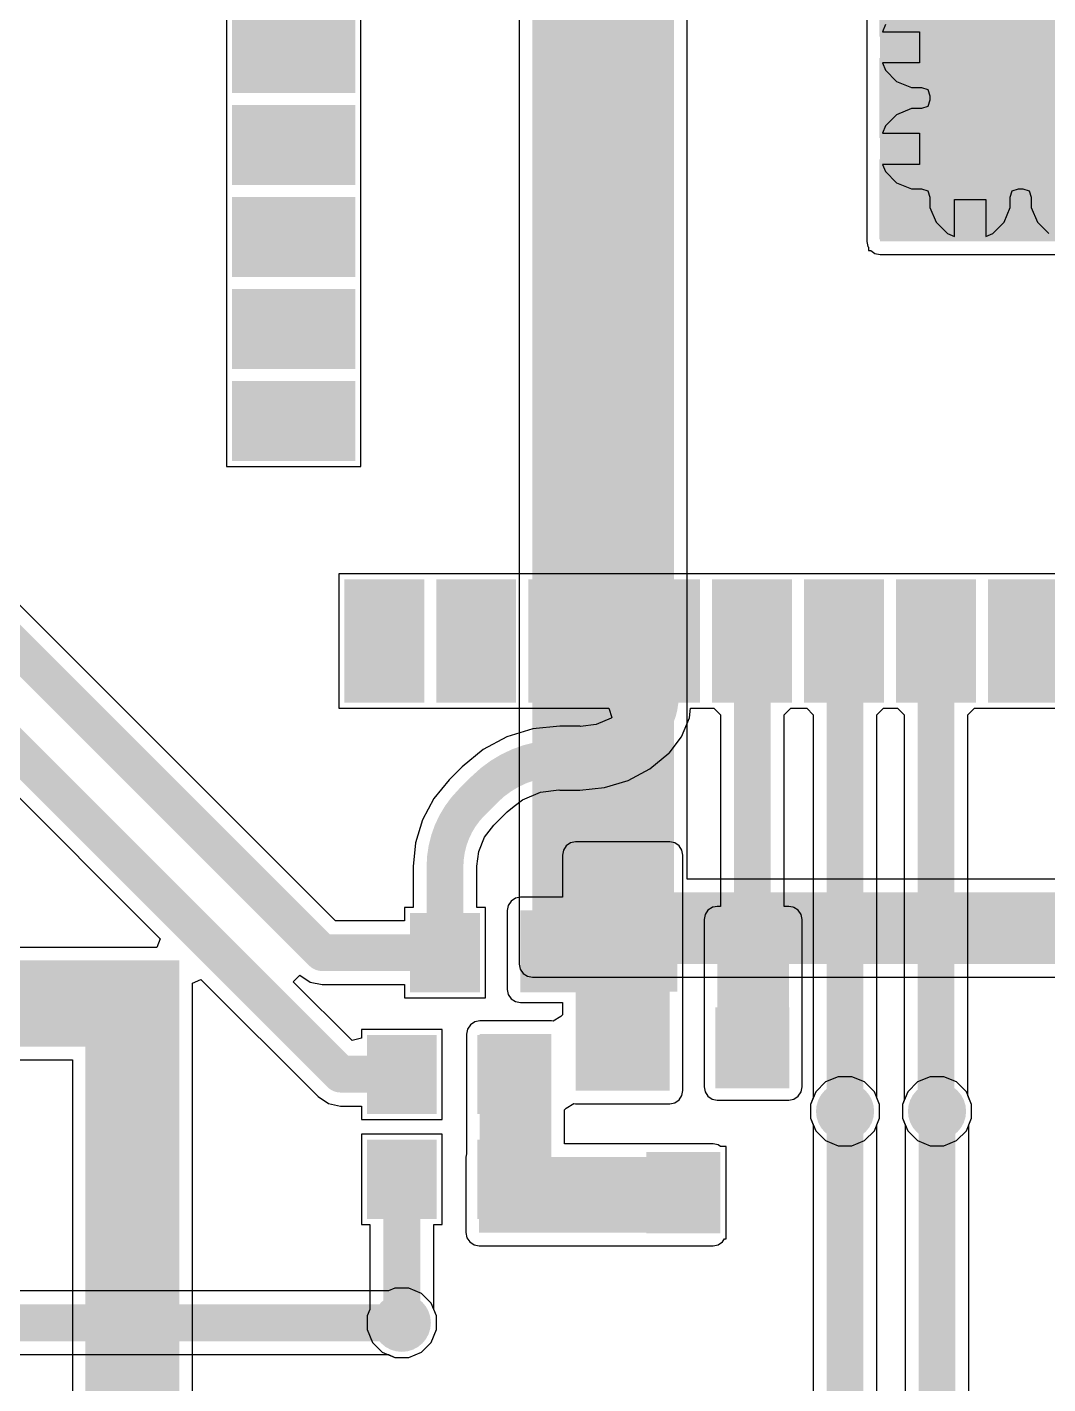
# Model space of a CAD drawing. Header units: millimetres. Extents: x -0.2 to 3.71, y -0.88 to 2.79.
# Drawn here: x 2.202 to 2.757, y 0.805 to 1.542 of the extents above; entities that cross this region are included whole.
import ezdxf

# ---------------------------------------------------------------- set-up
doc = ezdxf.new("R2010")
doc.units = ezdxf.units.MM
doc.header["$MEASUREMENT"] = 0
for name, color, linetype in [('BottomLayer', 5, 'Continuous'), ('BottomPaste', 16, 'Continuous'), ('BottomSolder', 6, 'Continuous'), ('MultiLayer', 9, 'Continuous'), ('PadHoleLayer', 156, 'Continuous'), ('TopLayer', 1, 'Continuous'), ('TopSolder', 216, 'Continuous'), ('ViaHoleLayer', 16, 'Continuous')]:
    doc.layers.add(name, color=color, linetype=linetype)

# ---------------------------------------------------------------- blocks, each defined once
blk = doc.blocks.new('38_SMD_M______B_1')
at = {"layer": 'BottomLayer'}
for points in [[(-0.20709, 0.37913), (-0.20709, 0.32008), (-0.24252, 0.32008), (-0.24252, 0.37913)], [(-0.15709, 0.37913), (-0.15709, 0.32008), (-0.19252, 0.32008), (-0.19252, 0.37913)], [(-0.10709, 0.37913), (-0.10709, 0.32008), (-0.14252, 0.32008), (-0.14252, 0.37913)], [(-0.05709, 0.37913), (-0.05709, 0.32008), (-0.09252, 0.32008), (-0.09252, 0.37913)], [(-0.00709, 0.37913), (-0.00709, 0.32008), (-0.04252, 0.32008), (-0.04252, 0.37913)], [(-0.37402, 0.31811), (-0.31496, 0.31811), (-0.31496, 0.28268), (-0.37402, 0.28268)], [(-0.37402, 0.26811), (-0.31496, 0.26811), (-0.31496, 0.23268), (-0.37402, 0.23268)], [(-0.37402, 0.21811), (-0.31496, 0.21811), (-0.31496, 0.18268), (-0.37402, 0.18268)], [(-0.37402, 0.16811), (-0.31496, 0.16811), (-0.31496, 0.13268), (-0.37402, 0.13268)], [(-0.37402, 0.11811), (-0.31496, 0.11811), (-0.31496, 0.08268), (-0.37402, 0.08268)], [(-0.37402, 0.06811), (-0.31496, 0.06811), (-0.31496, 0.03268), (-0.37402, 0.03268)], [(-0.12205, 0.02717), (-0.08661, 0.02717), (-0.08661, -0.00827), (-0.12205, -0.00827)], [(-0.06693, 0.02717), (-0.0315, 0.02717), (-0.0315, -0.00827), (-0.06693, -0.00827)], [(-0.01181, 0.02717), (0.02362, 0.02717), (0.02362, -0.00827), (-0.01181, -0.00827)], [(-0.37402, 0.01811), (-0.31496, 0.01811), (-0.31496, -0.01732), (-0.37402, -0.01732)], [(-0.12205, -0.02795), (-0.08661, -0.02795), (-0.08661, -0.06339), (-0.12205, -0.06339)], [(-0.06693, -0.02795), (-0.0315, -0.02795), (-0.0315, -0.06339), (-0.06693, -0.06339)], [(-0.01181, -0.02795), (0.02362, -0.02795), (0.02362, -0.06339), (-0.01181, -0.06339)], [(-0.37402, -0.03189), (-0.31496, -0.03189), (-0.31496, -0.06732), (-0.37402, -0.06732)]]:
    blk.add_hatch(color=5, dxfattribs=at).paths.add_polyline_path(points)
h = blk.add_hatch(color=5, dxfattribs=at)
edge = h.paths.add_edge_path()
edge.add_arc((-0.07677, 0.00945), 0.01181, 0, 360)
h = blk.add_hatch(color=5, dxfattribs=at)
edge = h.paths.add_edge_path()
edge.add_arc((-0.02165, 0.00945), 0.01181, 0, 360)
h = blk.add_hatch(color=5, dxfattribs=at)
edge = h.paths.add_edge_path()
edge.add_arc((-0.10433, -0.01811), 0.01181, 0, 360)
h = blk.add_hatch(color=5, dxfattribs=at)
edge = h.paths.add_edge_path()
edge.add_arc((-0.04921, -0.01811), 0.01181, 0, 360)
h = blk.add_hatch(color=5, dxfattribs=at)
edge = h.paths.add_edge_path()
edge.add_arc((-0.07677, -0.04567), 0.01181, 0, 360)
h = blk.add_hatch(color=5, dxfattribs=at)
edge = h.paths.add_edge_path()
edge.add_arc((-0.02165, -0.04567), 0.01181, 0, 360)
at = {"layer": 'BottomPaste'}
for points in [[(-0.20709, 0.37913), (-0.20709, 0.32008), (-0.24252, 0.32008), (-0.24252, 0.37913)], [(-0.15709, 0.37913), (-0.15709, 0.32008), (-0.19252, 0.32008), (-0.19252, 0.37913)], [(-0.10709, 0.37913), (-0.10709, 0.32008), (-0.14252, 0.32008), (-0.14252, 0.37913)], [(-0.05709, 0.37913), (-0.05709, 0.32008), (-0.09252, 0.32008), (-0.09252, 0.37913)], [(-0.00709, 0.37913), (-0.00709, 0.32008), (-0.04252, 0.32008), (-0.04252, 0.37913)], [(-0.37402, 0.31811), (-0.31496, 0.31811), (-0.31496, 0.28268), (-0.37402, 0.28268)], [(-0.37402, 0.26811), (-0.31496, 0.26811), (-0.31496, 0.23268), (-0.37402, 0.23268)], [(-0.37402, 0.21811), (-0.31496, 0.21811), (-0.31496, 0.18268), (-0.37402, 0.18268)], [(-0.37402, 0.16811), (-0.31496, 0.16811), (-0.31496, 0.13268), (-0.37402, 0.13268)], [(-0.37402, 0.11811), (-0.31496, 0.11811), (-0.31496, 0.08268), (-0.37402, 0.08268)], [(-0.37402, 0.06811), (-0.31496, 0.06811), (-0.31496, 0.03268), (-0.37402, 0.03268)], [(-0.12205, 0.02717), (-0.08661, 0.02717), (-0.08661, -0.00827), (-0.12205, -0.00827)], [(-0.06693, 0.02717), (-0.0315, 0.02717), (-0.0315, -0.00827), (-0.06693, -0.00827)], [(-0.01181, 0.02717), (0.02362, 0.02717), (0.02362, -0.00827), (-0.01181, -0.00827)], [(-0.37402, 0.01811), (-0.31496, 0.01811), (-0.31496, -0.01732), (-0.37402, -0.01732)], [(-0.12205, -0.02795), (-0.08661, -0.02795), (-0.08661, -0.06339), (-0.12205, -0.06339)], [(-0.06693, -0.02795), (-0.0315, -0.02795), (-0.0315, -0.06339), (-0.06693, -0.06339)], [(-0.01181, -0.02795), (0.02362, -0.02795), (0.02362, -0.06339), (-0.01181, -0.06339)], [(-0.37402, -0.03189), (-0.31496, -0.03189), (-0.31496, -0.06732), (-0.37402, -0.06732)]]:
    blk.add_hatch(color=16, dxfattribs=at).paths.add_polyline_path(points)
at = {"layer": 'BottomSolder'}
for points in [[(-0.20309, 0.38313), (-0.20309, 0.31608), (-0.24652, 0.31608), (-0.24652, 0.38313)], [(-0.15309, 0.38313), (-0.15309, 0.31608), (-0.19652, 0.31608), (-0.19652, 0.38313)], [(-0.10309, 0.38313), (-0.10309, 0.31608), (-0.14652, 0.31608), (-0.14652, 0.38313)], [(-0.05309, 0.38313), (-0.05309, 0.31608), (-0.09652, 0.31608), (-0.09652, 0.38313)], [(-0.00309, 0.38313), (-0.00309, 0.31608), (-0.04652, 0.31608), (-0.04652, 0.38313)], [(-0.37802, 0.32211), (-0.31096, 0.32211), (-0.31096, 0.27868), (-0.37802, 0.27868)], [(-0.37802, 0.27211), (-0.31096, 0.27211), (-0.31096, 0.22868), (-0.37802, 0.22868)], [(-0.37802, 0.22211), (-0.31096, 0.22211), (-0.31096, 0.17868), (-0.37802, 0.17868)], [(-0.37802, 0.17211), (-0.31096, 0.17211), (-0.31096, 0.12868), (-0.37802, 0.12868)], [(-0.37802, 0.12211), (-0.31096, 0.12211), (-0.31096, 0.07868), (-0.37802, 0.07868)], [(-0.37802, 0.07211), (-0.31096, 0.07211), (-0.31096, 0.02868), (-0.37802, 0.02868)], [(-0.12605, 0.03117), (-0.08261, 0.03117), (-0.08261, -0.01227), (-0.12605, -0.01227)], [(-0.07093, 0.03117), (-0.0275, 0.03117), (-0.0275, -0.01227), (-0.07093, -0.01227)], [(-0.01581, 0.03117), (0.02762, 0.03117), (0.02762, -0.01227), (-0.01581, -0.01227)], [(-0.37802, 0.02211), (-0.31096, 0.02211), (-0.31096, -0.02132), (-0.37802, -0.02132)], [(-0.37802, -0.02789), (-0.31096, -0.02789), (-0.31096, -0.07132), (-0.37802, -0.07132)], [(-0.12605, -0.02395), (-0.08261, -0.02395), (-0.08261, -0.06739), (-0.12605, -0.06739)], [(-0.07093, -0.02395), (-0.0275, -0.02395), (-0.0275, -0.06739), (-0.07093, -0.06739)], [(-0.01581, -0.02395), (0.02762, -0.02395), (0.02762, -0.06739), (-0.01581, -0.06739)]]:
    blk.add_hatch(color=6, dxfattribs=at).paths.add_polyline_path(points)
at = {"layer": 'MultiLayer'}
h = blk.add_hatch(color=9, dxfattribs=at)
edge = h.paths.add_edge_path()
edge.add_arc((-0.07677, 0.00945), 0.01181, 0, 360)
h = blk.add_hatch(color=9, dxfattribs=at)
edge = h.paths.add_edge_path()
edge.add_arc((-0.02165, 0.00945), 0.01181, 0, 360)
h = blk.add_hatch(color=9, dxfattribs=at)
edge = h.paths.add_edge_path()
edge.add_arc((-0.10433, -0.01811), 0.01181, 0, 360)
h = blk.add_hatch(color=9, dxfattribs=at)
edge = h.paths.add_edge_path()
edge.add_arc((-0.04921, -0.01811), 0.01181, 0, 360)
h = blk.add_hatch(color=9, dxfattribs=at)
edge = h.paths.add_edge_path()
edge.add_arc((-0.07677, -0.04567), 0.01181, 0, 360)
h = blk.add_hatch(color=9, dxfattribs=at)
edge = h.paths.add_edge_path()
edge.add_arc((-0.02165, -0.04567), 0.01181, 0, 360)
at = {"layer": 'PadHoleLayer'}
h = blk.add_hatch(color=156, dxfattribs=at)
edge = h.paths.add_edge_path()
edge.add_arc((-0.07677, 0.00945), 0.00591, 0, 360)
h = blk.add_hatch(color=156, dxfattribs=at)
edge = h.paths.add_edge_path()
edge.add_arc((-0.02165, 0.00945), 0.00591, 0, 360)
h = blk.add_hatch(color=156, dxfattribs=at)
edge = h.paths.add_edge_path()
edge.add_arc((-0.10433, -0.01811), 0.00591, 0, 360)
h = blk.add_hatch(color=156, dxfattribs=at)
edge = h.paths.add_edge_path()
edge.add_arc((-0.04921, -0.01811), 0.00591, 0, 360)
h = blk.add_hatch(color=156, dxfattribs=at)
edge = h.paths.add_edge_path()
edge.add_arc((-0.07677, -0.04567), 0.00591, 0, 360)
h = blk.add_hatch(color=156, dxfattribs=at)
edge = h.paths.add_edge_path()
edge.add_arc((-0.02165, -0.04567), 0.00591, 0, 360)
at = {"layer": 'TopLayer'}
h = blk.add_hatch(color=1, dxfattribs=at)
edge = h.paths.add_edge_path()
edge.add_arc((-0.07677, 0.00945), 0.01181, 0, 360)
h = blk.add_hatch(color=1, dxfattribs=at)
edge = h.paths.add_edge_path()
edge.add_arc((-0.02165, 0.00945), 0.01181, 0, 360)
h = blk.add_hatch(color=1, dxfattribs=at)
edge = h.paths.add_edge_path()
edge.add_arc((-0.10433, -0.01811), 0.01181, 0, 360)
h = blk.add_hatch(color=1, dxfattribs=at)
edge = h.paths.add_edge_path()
edge.add_arc((-0.04921, -0.01811), 0.01181, 0, 360)
h = blk.add_hatch(color=1, dxfattribs=at)
edge = h.paths.add_edge_path()
edge.add_arc((-0.07677, -0.04567), 0.01181, 0, 360)
h = blk.add_hatch(color=1, dxfattribs=at)
edge = h.paths.add_edge_path()
edge.add_arc((-0.02165, -0.04567), 0.01181, 0, 360)
blk = doc.blocks.new('R___0603_B_6')
at = {"layer": 'BottomLayer'}
for points in [[(-0.045, -0.0175), (-0.045, 0.0175), (-0.015, 0.0175), (-0.015, -0.0175)], [(0.015, -0.0175), (0.015, 0.0175), (0.045, 0.0175), (0.045, -0.0175)]]:
    blk.add_hatch(color=5, dxfattribs=at).paths.add_polyline_path(points)
at = {"layer": 'BottomPaste'}
for points in [[(-0.045, -0.0175), (-0.045, 0.0175), (-0.015, 0.0175), (-0.015, -0.0175)], [(0.015, -0.0175), (0.015, 0.0175), (0.045, 0.0175), (0.045, -0.0175)]]:
    blk.add_hatch(color=16, dxfattribs=at).paths.add_polyline_path(points)
at = {"layer": 'BottomSolder'}
for points in [[(-0.049, -0.0215), (-0.049, 0.0215), (-0.011, 0.0215), (-0.011, -0.0215)], [(0.011, -0.0215), (0.011, 0.0215), (0.049, 0.0215), (0.049, -0.0215)]]:
    blk.add_hatch(color=6, dxfattribs=at).paths.add_polyline_path(points)
blk = doc.blocks.new('R___0603_B_7')
at = {"layer": 'BottomLayer'}
for points in [[(-0.045, -0.0175), (-0.045, 0.0175), (-0.015, 0.0175), (-0.015, -0.0175)], [(0.015, -0.0175), (0.015, 0.0175), (0.045, 0.0175), (0.045, -0.0175)]]:
    blk.add_hatch(color=5, dxfattribs=at).paths.add_polyline_path(points)
at = {"layer": 'BottomPaste'}
for points in [[(-0.045, -0.0175), (-0.045, 0.0175), (-0.015, 0.0175), (-0.015, -0.0175)], [(0.015, -0.0175), (0.015, 0.0175), (0.045, 0.0175), (0.045, -0.0175)]]:
    blk.add_hatch(color=16, dxfattribs=at).paths.add_polyline_path(points)
at = {"layer": 'BottomSolder'}
for points in [[(-0.049, -0.0215), (-0.049, 0.0215), (-0.011, 0.0215), (-0.011, -0.0215)], [(0.011, -0.0215), (0.011, 0.0215), (0.049, 0.0215), (0.049, -0.0215)]]:
    blk.add_hatch(color=6, dxfattribs=at).paths.add_polyline_path(points)
blk = doc.blocks.new('R___0603_B_8')
at = {"layer": 'BottomLayer'}
for points in [[(-0.045, -0.0175), (-0.045, 0.0175), (-0.015, 0.0175), (-0.015, -0.0175)], [(0.015, -0.0175), (0.015, 0.0175), (0.045, 0.0175), (0.045, -0.0175)]]:
    blk.add_hatch(color=5, dxfattribs=at).paths.add_polyline_path(points)
at = {"layer": 'BottomPaste'}
for points in [[(-0.045, -0.0175), (-0.045, 0.0175), (-0.015, 0.0175), (-0.015, -0.0175)], [(0.015, -0.0175), (0.015, 0.0175), (0.045, 0.0175), (0.045, -0.0175)]]:
    blk.add_hatch(color=16, dxfattribs=at).paths.add_polyline_path(points)
at = {"layer": 'BottomSolder'}
for points in [[(-0.049, -0.0215), (-0.049, 0.0215), (-0.011, 0.0215), (-0.011, -0.0215)], [(0.011, -0.0215), (0.011, 0.0215), (0.049, 0.0215), (0.049, -0.0215)]]:
    blk.add_hatch(color=6, dxfattribs=at).paths.add_polyline_path(points)
blk = doc.blocks.new('S___23_B_9')
at = {"layer": 'BottomLayer'}
for points in [[(-0.05354, 0.05748), (-0.02126, 0.05748), (-0.02126, 0.02126), (-0.05354, 0.02126)], [(0.02126, 0.05748), (0.05354, 0.05748), (0.05354, 0.02126), (0.02126, 0.02126)], [(-0.01614, -0.02126), (0.01614, -0.02126), (0.01614, -0.05748), (-0.01614, -0.05748)]]:
    blk.add_hatch(color=5, dxfattribs=at).paths.add_polyline_path(points)
at = {"layer": 'BottomPaste'}
for points in [[(-0.05354, 0.05748), (-0.02126, 0.05748), (-0.02126, 0.02126), (-0.05354, 0.02126)], [(0.02126, 0.05748), (0.05354, 0.05748), (0.05354, 0.02126), (0.02126, 0.02126)], [(-0.01614, -0.02126), (0.01614, -0.02126), (0.01614, -0.05748), (-0.01614, -0.05748)]]:
    blk.add_hatch(color=16, dxfattribs=at).paths.add_polyline_path(points)
at = {"layer": 'BottomSolder'}
for points in [[(-0.05754, 0.06148), (-0.01726, 0.06148), (-0.01726, 0.01726), (-0.05754, 0.01726)], [(0.01726, 0.06148), (0.05754, 0.06148), (0.05754, 0.01726), (0.01726, 0.01726)], [(-0.02014, -0.01726), (0.02014, -0.01726), (0.02014, -0.06148), (-0.02014, -0.06148)]]:
    blk.add_hatch(color=6, dxfattribs=at).paths.add_polyline_path(points)
blk = doc.blocks.new('R___0603_B_17')
at = {"layer": 'BottomLayer'}
for points in [[(-0.045, -0.0175), (-0.045, 0.0175), (-0.015, 0.0175), (-0.015, -0.0175)], [(0.015, -0.0175), (0.015, 0.0175), (0.045, 0.0175), (0.045, -0.0175)]]:
    blk.add_hatch(color=5, dxfattribs=at).paths.add_polyline_path(points)
at = {"layer": 'BottomPaste'}
for points in [[(-0.045, -0.0175), (-0.045, 0.0175), (-0.015, 0.0175), (-0.015, -0.0175)], [(0.015, -0.0175), (0.015, 0.0175), (0.045, 0.0175), (0.045, -0.0175)]]:
    blk.add_hatch(color=16, dxfattribs=at).paths.add_polyline_path(points)
at = {"layer": 'BottomSolder'}
for points in [[(-0.049, -0.0215), (-0.049, 0.0215), (-0.011, 0.0215), (-0.011, -0.0215)], [(0.011, -0.0215), (0.011, 0.0215), (0.049, 0.0215), (0.049, -0.0215)]]:
    blk.add_hatch(color=6, dxfattribs=at).paths.add_polyline_path(points)

msp = doc.modelspace()

# ---------------------------------------------------------------- hatches: boundary and pattern name
at = {"layer": 'BottomLayer'}
for points in [[(2.666, 1.426), (2.819, 1.426), (2.819, 1.581), (2.666, 1.581)], [(2.50047, 0.96425), (2.55172, 0.96425), (2.55172, 1.09232), (2.50047, 1.09232)], [(2.47047, 1.01925), (2.55172, 1.01925), (2.55172, 1.06225), (2.47047, 1.06225)], [(2.57747, 0.96625), (2.61647, 0.96625), (2.61647, 1.05728), (2.57747, 1.05728)], [(1.84791, 0.98811), (2.26, 0.98811), (2.26, 1.035), (1.84791, 1.035)], [(2.234, 0.06051), (2.285, 0.06051), (2.285, 1.035), (2.234, 1.035)], [(2.44835, 0.891), (2.48735, 0.891), (2.48735, 0.995), (2.44835, 0.995)], [(2.57527, 0.887), (2.57527, 0.92813), (2.448, 0.92813), (2.448, 0.887)]]:
    msp.add_hatch(color=5, dxfattribs=at).paths.add_polyline_path(points)
h = msp.add_hatch(color=5, dxfattribs=at)
edge = h.paths.add_edge_path()
edge.add_arc((2.53072, 1.07525), 0.01181, 0, 360)
h = msp.add_hatch(color=5, dxfattribs=at)
edge = h.paths.add_edge_path()
edge.add_arc((2.647, 0.953), 0.01181, 0, 360)
h = msp.add_hatch(color=5, dxfattribs=at)
edge = h.paths.add_edge_path()
edge.add_arc((2.697, 0.953), 0.01181, 0, 360)
h = msp.add_hatch(color=5, dxfattribs=at)
edge = h.paths.add_edge_path()
edge.add_arc((2.406, 0.838), 0.01181, 0, 360)
at = {"layer": 'BottomSolder'}
h = msp.add_hatch(color=6, dxfattribs=at)
edge = h.paths.add_edge_path()
edge.add_arc((2.53072, 1.07525), 0.01581, 0, 360)
h = msp.add_hatch(color=6, dxfattribs=at)
edge = h.paths.add_edge_path()
edge.add_arc((2.647, 0.953), 0.01581, 0, 360)
h = msp.add_hatch(color=6, dxfattribs=at)
edge = h.paths.add_edge_path()
edge.add_arc((2.697, 0.953), 0.01581, 0, 360)
h = msp.add_hatch(color=6, dxfattribs=at)
edge = h.paths.add_edge_path()
edge.add_arc((2.406, 0.838), 0.01581, 0, 360)
at = {"layer": 'TopLayer'}
for points in [[(2.477, 1.033), (2.554, 1.033), (2.554, 2.252), (2.477, 2.252)], [(2.477, 1.033), (2.918, 1.033), (2.918, 1.072), (2.477, 1.072)]]:
    msp.add_hatch(color=1, dxfattribs=at).paths.add_polyline_path(points)
h = msp.add_hatch(color=1, dxfattribs=at)
edge = h.paths.add_edge_path()
edge.add_arc((2.53072, 1.07525), 0.01181, 0, 360)
h = msp.add_hatch(color=1, dxfattribs=at)
edge = h.paths.add_edge_path()
edge.add_arc((2.647, 0.953), 0.01181, 0, 360)
h = msp.add_hatch(color=1, dxfattribs=at)
edge = h.paths.add_edge_path()
edge.add_arc((2.697, 0.953), 0.01181, 0, 360)
h = msp.add_hatch(color=1, dxfattribs=at)
edge = h.paths.add_edge_path()
edge.add_arc((2.406, 0.838), 0.01181, 0, 360)
at = {"layer": 'TopSolder'}
h = msp.add_hatch(color=216, dxfattribs=at)
edge = h.paths.add_edge_path()
edge.add_arc((2.53072, 1.07525), 0.01581, 0, 360)
h = msp.add_hatch(color=216, dxfattribs=at)
edge = h.paths.add_edge_path()
edge.add_arc((2.647, 0.953), 0.01581, 0, 360)
h = msp.add_hatch(color=216, dxfattribs=at)
edge = h.paths.add_edge_path()
edge.add_arc((2.697, 0.953), 0.01581, 0, 360)
h = msp.add_hatch(color=216, dxfattribs=at)
edge = h.paths.add_edge_path()
edge.add_arc((2.406, 0.838), 0.01581, 0, 360)
at = {"layer": 'ViaHoleLayer'}
h = msp.add_hatch(color=16, dxfattribs=at)
edge = h.paths.add_edge_path()
edge.add_arc((2.53072, 1.07525), 0.00591, 0, 360)
h = msp.add_hatch(color=16, dxfattribs=at)
edge = h.paths.add_edge_path()
edge.add_arc((2.647, 0.953), 0.00591, 0, 360)
h = msp.add_hatch(color=16, dxfattribs=at)
edge = h.paths.add_edge_path()
edge.add_arc((2.697, 0.953), 0.00591, 0, 360)
h = msp.add_hatch(color=16, dxfattribs=at)
edge = h.paths.add_edge_path()
edge.add_arc((2.406, 0.838), 0.00591, 0, 360)

# ---------------------------------------------------------------- linework, layer by layer
at = {"layer": 'BottomLayer'}
for p, q in [((2.65886, 1.581), (2.65886, 1.426)), ((2.31072, 1.54863), (2.31072, 1.50806)), ((2.38377, 1.50806), (2.38377, 1.54863)), ((2.31072, 1.50806), (2.31072, 1.50363)), ((2.38377, 1.50306), (2.38377, 1.50806)), ((2.31072, 1.50363), (2.31072, 1.49863)), ((2.31072, 1.49863), (2.31072, 1.45806)), ((2.38377, 1.49863), (2.38377, 1.50306)), ((2.38377, 1.45806), (2.38377, 1.49863)), ((2.31072, 1.45806), (2.31072, 1.45363)), ((2.31072, 1.45363), (2.31072, 1.44863)), ((2.38377, 1.45306), (2.38377, 1.45806)), ((2.31072, 1.44863), (2.31072, 1.40806)), ((2.38377, 1.44863), (2.38377, 1.45306)), ((2.38377, 1.40806), (2.38377, 1.44863)), ((2.65886, 1.426), (2.65941, 1.42327)), ((2.65941, 1.42327), (2.65969, 1.42285)), ((2.65969, 1.42285), (2.65969, 1.4211)), ((2.65969, 1.4211), (2.66085, 1.4211)), ((2.66085, 1.4211), (2.66095, 1.42095)), ((2.66095, 1.42095), (2.66327, 1.41941)), ((2.66327, 1.41941), (2.666, 1.41886)), ((2.666, 1.41886), (2.819, 1.41886)), ((2.31072, 1.40806), (2.31072, 1.40363)), ((2.31072, 1.40363), (2.31072, 1.39863)), ((2.38377, 1.40306), (2.38377, 1.40806)), ((2.38377, 1.39863), (2.38377, 1.40306)), ((2.31072, 1.39863), (2.31072, 1.35806)), ((2.38377, 1.35806), (2.38377, 1.39863)), ((2.31072, 1.35806), (2.31072, 1.35363)), ((2.38377, 1.35306), (2.38377, 1.35806)), ((2.31072, 1.35363), (2.31072, 1.34863)), ((2.38377, 1.34863), (2.38377, 1.35306)), ((2.31072, 1.34863), (2.31072, 1.30363)), ((2.38377, 1.30363), (2.38377, 1.34863)), ((2.31072, 1.30363), (2.38377, 1.30363)), ((2.41674, 1.24519), (2.37174, 1.24519)), ((2.37174, 1.24519), (2.37174, 1.17213)), ((2.42174, 1.24519), (2.41674, 1.24519)), ((2.42617, 1.24519), (2.42174, 1.24519)), ((2.46674, 1.24519), (2.42617, 1.24519)), ((2.47174, 1.24519), (2.46674, 1.24519)), ((2.47617, 1.24519), (2.47174, 1.24519)), ((2.51674, 1.24519), (2.47617, 1.24519)), ((2.52174, 1.24519), (2.51674, 1.24519)), ((2.52617, 1.24519), (2.52174, 1.24519)), ((2.56674, 1.24519), (2.52617, 1.24519)), ((2.57174, 1.24519), (2.56674, 1.24519)), ((2.57617, 1.24519), (2.57174, 1.24519)), ((2.61674, 1.24519), (2.57617, 1.24519)), ((2.62174, 1.24519), (2.61674, 1.24519)), ((2.62617, 1.24519), (2.62174, 1.24519)), ((2.66674, 1.24519), (2.62617, 1.24519)), ((2.67174, 1.24519), (2.66674, 1.24519)), ((2.67617, 1.24519), (2.67174, 1.24519)), ((2.71674, 1.24519), (2.67617, 1.24519)), ((2.72174, 1.24519), (2.71674, 1.24519)), ((2.72617, 1.24519), (2.72174, 1.24519)), ((2.76674, 1.24519), (2.72617, 1.24519)), ((2.36993, 1.05658), (2.19626, 1.23026)), ((2.15374, 1.16767), (2.27465, 1.04676)), ((2.37174, 1.17213), (2.41674, 1.17213)), ((2.41674, 1.17213), (2.42117, 1.17213)), ((2.42117, 1.17213), (2.42617, 1.17213)), ((2.42617, 1.17213), (2.46674, 1.17213)), ((2.46674, 1.17213), (2.47117, 1.17213)), ((2.47117, 1.17213), (2.47617, 1.17213)), ((2.47617, 1.17213), (2.51857, 1.17213)), ((2.51979, 1.16676), (2.51159, 1.16337)), ((2.51857, 1.17213), (2.52027, 1.16713)), ((2.52027, 1.16713), (2.51979, 1.16676)), ((2.55809, 1.15659), (2.56236, 1.16692)), ((2.56236, 1.16692), (2.56305, 1.17213)), ((2.56305, 1.17213), (2.57117, 1.17213)), ((2.57117, 1.17213), (2.57572, 1.17213)), ((2.57572, 1.17213), (2.57926, 1.1686)), ((2.57926, 1.1686), (2.57926, 1.06442)), ((2.61392, 1.1686), (2.61746, 1.17213)), ((2.61392, 1.06442), (2.61392, 1.1686)), ((2.61746, 1.17213), (2.62117, 1.17213)), ((2.62117, 1.17213), (2.62613, 1.17213)), ((2.62613, 1.17213), (2.62967, 1.1686)), ((2.62967, 1.1686), (2.62967, 0.96031)), ((2.66433, 1.1686), (2.66787, 1.17213)), ((2.66433, 0.96031), (2.66433, 1.1686)), ((2.66787, 1.17213), (2.67117, 1.17213)), ((2.67117, 1.17213), (2.67559, 1.17213)), ((2.67559, 1.17213), (2.67912, 1.1686)), ((2.67912, 1.1686), (2.67912, 0.959)), ((2.71379, 1.1686), (2.71733, 1.17213)), ((2.71379, 0.96162), (2.71379, 1.1686)), ((2.71733, 1.17213), (2.72117, 1.17213)), ((2.72117, 1.17213), (2.72617, 1.17213)), ((2.72617, 1.17213), (2.76674, 1.17213)), ((2.47731, 1.16092), (2.46318, 1.15663)), ((2.492, 1.16236), (2.47731, 1.16092)), ((2.492, 1.16233), (2.492, 1.16236)), ((2.50279, 1.16233), (2.492, 1.16233)), ((2.50316, 1.16226), (2.50279, 1.16233)), ((2.51159, 1.16337), (2.50316, 1.16226)), ((2.46318, 1.15663), (2.45016, 1.14967)), ((2.55128, 1.14772), (2.55809, 1.15659)), ((2.45016, 1.14967), (2.43875, 1.14031)), ((2.54087, 1.13922), (2.55123, 1.14773)), ((2.55123, 1.14773), (2.55126, 1.14774)), ((2.55126, 1.14774), (2.55128, 1.14772)), ((2.43877, 1.14029), (2.43174, 1.13326)), ((2.43875, 1.14031), (2.43877, 1.14029)), ((2.43877, 1.14029), (2.43877, 1.14029)), ((2.52902, 1.13289), (2.54087, 1.13922)), ((2.43168, 1.13317), (2.42343, 1.12311)), ((2.43174, 1.13326), (2.43168, 1.13317)), ((2.50282, 1.12767), (2.51616, 1.12899)), ((2.51616, 1.12899), (2.52902, 1.13289)), ((2.42343, 1.12311), (2.41724, 1.11153)), ((2.46701, 1.11886), (2.4716, 1.12238)), ((2.4716, 1.12238), (2.48144, 1.12646)), ((2.48144, 1.12646), (2.49145, 1.12778)), ((2.49145, 1.12778), (2.492, 1.12767)), ((2.492, 1.12767), (2.50279, 1.12767)), ((2.50279, 1.12767), (2.50282, 1.12767)), ((2.45982, 1.11231), (2.46329, 1.11577)), ((2.46329, 1.11577), (2.46701, 1.11886)), ((2.41724, 1.11153), (2.41343, 1.09898)), ((2.45103, 1.10211), (2.45597, 1.10855)), ((2.45597, 1.10855), (2.45626, 1.10874)), ((2.45626, 1.10874), (2.45982, 1.11231)), ((2.4478, 1.0943), (2.45103, 1.10211)), ((2.50047, 1.09946), (2.49774, 1.09892)), ((2.55172, 1.09946), (2.50047, 1.09946)), ((2.55445, 1.09892), (2.55172, 1.09946)), ((2.41343, 1.09898), (2.41216, 1.08603)), ((2.44674, 1.08625), (2.4478, 1.0943)), ((2.49388, 1.09506), (2.49333, 1.09232)), ((2.49333, 1.09232), (2.49333, 1.06939)), ((2.49542, 1.09737), (2.49388, 1.09506)), ((2.49774, 1.09892), (2.49542, 1.09737)), ((2.55677, 1.09737), (2.55445, 1.09892)), ((2.55832, 1.09506), (2.55677, 1.09737)), ((2.55886, 1.09232), (2.55832, 1.09506)), ((2.55886, 0.96425), (2.55886, 1.09232)), ((2.41216, 1.08603), (2.41214, 1.08592)), ((2.41214, 1.08592), (2.41214, 1.06375)), ((2.4468, 1.08592), (2.44674, 1.08625)), ((2.4468, 1.06375), (2.4468, 1.08592)), ((2.41214, 1.06375), (2.40747, 1.06375)), ((2.40747, 1.06375), (2.40747, 1.05658)), ((2.45147, 1.06375), (2.4468, 1.06375)), ((2.45147, 1.01475), (2.45147, 1.06375)), ((2.46388, 1.06498), (2.46333, 1.06225)), ((2.46542, 1.06729), (2.46388, 1.06498)), ((2.46774, 1.06884), (2.46542, 1.06729)), ((2.47047, 1.06939), (2.46774, 1.06884)), ((2.49333, 1.06939), (2.47047, 1.06939)), ((2.57242, 1.06233), (2.57088, 1.06001)), ((2.57472, 1.06387), (2.57242, 1.06233)), ((2.57537, 1.064), (2.57472, 1.064)), ((2.57472, 1.064), (2.57472, 1.06387)), ((2.57747, 1.06442), (2.57537, 1.064)), ((2.57926, 1.06442), (2.57747, 1.06442)), ((2.61647, 1.06442), (2.61392, 1.06442)), ((2.61857, 1.064), (2.61647, 1.06442)), ((2.61872, 1.064), (2.61857, 1.064)), ((2.61872, 1.06397), (2.61872, 1.064)), ((2.6192, 1.06387), (2.61872, 1.06397)), ((2.62152, 1.06233), (2.6192, 1.06387)), ((2.62306, 1.06001), (2.62152, 1.06233)), ((2.40747, 1.05658), (2.36993, 1.05658)), ((2.46333, 1.06225), (2.46333, 1.01925)), ((2.57088, 1.06001), (2.57033, 1.05728)), ((2.57033, 1.05728), (2.57033, 0.96625)), ((2.62361, 1.05728), (2.62306, 1.06001)), ((2.62361, 0.96625), (2.62361, 1.05728)), ((2.27274, 1.04214), (1.84791, 1.04214)), ((2.27465, 1.04676), (2.27274, 1.04214)), ((2.34699, 1.02345), (2.3505, 1.02699)), ((2.3505, 1.02699), (2.35612, 1.02323)), ((2.29214, 1.02274), (2.29676, 1.02465)), ((2.29214, 0.57114), (2.29214, 1.02274)), ((2.29676, 1.02465), (2.36046, 0.96095)), ((2.379, 0.99143), (2.34699, 1.02345)), ((2.35612, 1.02323), (2.36275, 1.02191)), ((2.36275, 1.02191), (2.40747, 1.02191)), ((2.40747, 1.02191), (2.40747, 1.01475)), ((2.46333, 1.01925), (2.46388, 1.01652)), ((2.40747, 1.01475), (2.45147, 1.01475)), ((2.46388, 1.01652), (2.46542, 1.0142)), ((2.46542, 1.0142), (2.46774, 1.01265)), ((2.46774, 1.01265), (2.47047, 1.01211)), ((2.47047, 1.01211), (2.49333, 1.01211)), ((2.49333, 1.01211), (2.49333, 1.00543)), ((2.49253, 1.00449), (2.48833, 1.00194)), ((2.49333, 1.00543), (2.49253, 1.00449)), ((2.428, 0.9975), (2.384, 0.9975)), ((2.384, 0.9975), (2.384, 0.9927)), ((2.428, 0.9485), (2.428, 0.9975)), ((2.44175, 0.99773), (2.44121, 0.995)), ((2.4433, 1.00005), (2.44175, 0.99773)), ((2.44562, 1.00159), (2.4433, 1.00005)), ((2.44835, 1.00214), (2.44562, 1.00159)), ((2.48735, 1.00214), (2.44835, 1.00214)), ((2.48833, 1.00194), (2.48735, 1.00214)), ((2.384, 0.9927), (2.379, 0.99143)), ((2.44121, 0.995), (2.44121, 0.92988)), ((1.98315, 0.98097), (2.22686, 0.98097)), ((2.22686, 0.98097), (2.22686, 0.06051)), ((2.36046, 0.96095), (2.36046, 0.96095)), ((2.36046, 0.96095), (2.36608, 0.95719)), ((2.55445, 0.95765), (2.55677, 0.9592)), ((2.55677, 0.9592), (2.55832, 0.96152)), ((2.55832, 0.96152), (2.55886, 0.96425)), ((2.57033, 0.96625), (2.57088, 0.96352)), ((2.57088, 0.96352), (2.57242, 0.9612)), ((2.57242, 0.9612), (2.57474, 0.95965)), ((2.57474, 0.95965), (2.57747, 0.95911)), ((2.57747, 0.95911), (2.61647, 0.95911)), ((2.61647, 0.95911), (2.6192, 0.95965)), ((2.6192, 0.95965), (2.62152, 0.9612)), ((2.62152, 0.9612), (2.62306, 0.96352)), ((2.62306, 0.96352), (2.62361, 0.96625)), ((2.62967, 0.96031), (2.62819, 0.95674)), ((2.66581, 0.95674), (2.66433, 0.96031)), ((2.71581, 0.95674), (2.71379, 0.96162)), ((2.36608, 0.95719), (2.37272, 0.95587)), ((2.37272, 0.95587), (2.384, 0.95587)), ((2.384, 0.95587), (2.384, 0.9485)), ((2.49449, 0.95381), (2.49528, 0.95476)), ((2.49449, 0.93526), (2.49449, 0.95381)), ((2.49528, 0.95476), (2.49949, 0.95731)), ((2.49949, 0.95731), (2.50047, 0.95711)), ((2.50047, 0.95711), (2.55172, 0.95711)), ((2.55172, 0.95711), (2.55445, 0.95765)), ((2.62819, 0.95674), (2.62819, 0.94926)), ((2.66581, 0.94926), (2.66581, 0.95674)), ((2.67912, 0.959), (2.67819, 0.95674)), ((2.67819, 0.95674), (2.67819, 0.94926)), ((2.71581, 0.94926), (2.71581, 0.95674)), ((2.384, 0.9485), (2.428, 0.9485)), ((2.62819, 0.94926), (2.63105, 0.94234)), ((2.66295, 0.94234), (2.66581, 0.94926)), ((2.67819, 0.94926), (2.68105, 0.94234)), ((2.71295, 0.94234), (2.71581, 0.94926)), ((2.428, 0.9405), (2.384, 0.9405)), ((2.384, 0.9405), (2.384, 0.8915)), ((2.428, 0.8915), (2.428, 0.9405)), ((2.63105, 0.94234), (2.63634, 0.93705)), ((2.63634, 0.93705), (2.64326, 0.93419)), ((2.65074, 0.93419), (2.65766, 0.93705)), ((2.65766, 0.93705), (2.66295, 0.94234)), ((2.68105, 0.94234), (2.68634, 0.93705)), ((2.68634, 0.93705), (2.69326, 0.93419)), ((2.70074, 0.93419), (2.70766, 0.93705)), ((2.70766, 0.93705), (2.71295, 0.94234)), ((2.44121, 0.92988), (2.44086, 0.92813)), ((2.57527, 0.93526), (2.49449, 0.93526)), ((2.578, 0.93472), (2.57527, 0.93526)), ((2.57927, 0.93387), (2.578, 0.93472)), ((2.58227, 0.93387), (2.57927, 0.93387)), ((2.58227, 0.92882), (2.58227, 0.93387)), ((2.64326, 0.93419), (2.65074, 0.93419)), ((2.69326, 0.93419), (2.70074, 0.93419)), ((2.44086, 0.92813), (2.44086, 0.887)), ((2.5824, 0.92813), (2.58227, 0.92882)), ((2.5824, 0.887), (2.5824, 0.92813)), ((2.384, 0.8915), (2.38867, 0.8915)), ((2.38867, 0.8915), (2.38867, 0.84531)), ((2.42333, 0.84531), (2.42333, 0.8915)), ((2.42333, 0.8915), (2.428, 0.8915)), ((2.44086, 0.887), (2.44141, 0.88427)), ((2.58227, 0.88631), (2.5824, 0.887)), ((2.58227, 0.88365), (2.58227, 0.88631)), ((2.44141, 0.88427), (2.44295, 0.88195)), ((2.44295, 0.88195), (2.44527, 0.88041)), ((2.44527, 0.88041), (2.448, 0.87986)), ((2.448, 0.87986), (2.57527, 0.87986)), ((2.57527, 0.87986), (2.578, 0.88041)), ((2.578, 0.88041), (2.58031, 0.88195)), ((2.58031, 0.88195), (2.58145, 0.88365)), ((2.58145, 0.88365), (2.58227, 0.88365)), ((2.38867, 0.84531), (2.38719, 0.84174)), ((2.38719, 0.84174), (2.38719, 0.83426)), ((2.42481, 0.84174), (2.42333, 0.84531)), ((2.42481, 0.83426), (2.42481, 0.84174)), ((2.38719, 0.83426), (2.39005, 0.82734)), ((2.42195, 0.82734), (2.42481, 0.83426)), ((2.39005, 0.82734), (2.39534, 0.82205)), ((2.41666, 0.82205), (2.42195, 0.82734)), ((2.39534, 0.82205), (2.40226, 0.81919)), ((2.40226, 0.81919), (2.40974, 0.81919)), ((2.40974, 0.81919), (2.41666, 0.82205))]:
    msp.add_line(p, q, dxfattribs=at)
at = {"layer": 'BottomLayer', "const_width": 0.02}
for points in [[(2.184, 1.218), (2.36275, 1.03925)], [(2.54646, 1.178), (2.54646, 1.20866)], [(2.59646, 1.20866), (2.59659, 1.20853)], [(2.59659, 1.03963), (2.59659, 1.20853)], [(2.647, 0.953), (2.647, 1.20812)], [(2.69646, 0.95354), (2.69646, 1.20866)], [(2.16092, 1.185), (2.37272, 0.9732)], [(2.492, 1.145), (2.50279, 1.145)], [(2.444, 1.121), (2.45103, 1.12803)], [(2.42947, 1.03925), (2.42947, 1.08592)], [(2.36275, 1.03925), (2.42947, 1.03925)], [(2.59659, 1.03963), (2.59672, 1.0395)], [(2.37272, 0.9732), (2.4058, 0.9732)], [(2.4058, 0.9732), (2.406, 0.973)], [(2.406, 0.838), (2.406, 0.916)]]:
    msp.add_lwpolyline(points, dxfattribs=at)
at = {"layer": 'BottomLayer', "const_width": 0.01}
for points in [[(2.54146, 1.20866, 1), (2.55146, 1.20866, 1)], [(2.59146, 1.20866, 1), (2.60146, 1.20866, 1)], [(2.59159, 1.20853, 1), (2.60159, 1.20853, 1)], [(2.59159, 1.20853, 1), (2.60159, 1.20853, 1)], [(2.642, 1.20812, 1), (2.652, 1.20812, 1)], [(2.69146, 1.20866, 1), (2.70146, 1.20866, 1)], [(2.54146, 1.178, 1), (2.55146, 1.178, 1)], [(2.54146, 1.178, 1), (2.55146, 1.178, 1)], [(2.534, 1.16, 1), (2.544, 1.16, 1)], [(2.534, 1.16, 1), (2.544, 1.16, 1)], [(2.487, 1.145, 1), (2.497, 1.145, 1)], [(2.487, 1.145, 1), (2.497, 1.145, 1)], [(2.49779, 1.145, 1), (2.50779, 1.145, 1)], [(2.49779, 1.145, 1), (2.50779, 1.145, 1)], [(2.44603, 1.12803, 1), (2.45603, 1.12803, 1)], [(2.44603, 1.12803, 1), (2.45603, 1.12803, 1)], [(2.439, 1.121, 1), (2.449, 1.121, 1)], [(2.439, 1.121, 1), (2.449, 1.121, 1)], [(2.42447, 1.08592, 1), (2.43447, 1.08592, 1)], [(2.42447, 1.08592, 1), (2.43447, 1.08592, 1)], [(2.35775, 1.03925, 1), (2.36775, 1.03925, 1)], [(2.35775, 1.03925, 1), (2.36775, 1.03925, 1)], [(2.42447, 1.03925, 1), (2.43447, 1.03925, 1)], [(2.42447, 1.03925, 1), (2.43447, 1.03925, 1)], [(2.59159, 1.03963, 1), (2.60159, 1.03963, 1)], [(2.59159, 1.03963, 1), (2.60159, 1.03963, 1)], [(2.59172, 1.0395, 1), (2.60172, 1.0395, 1)], [(2.36772, 0.9732, 1), (2.37772, 0.9732, 1)], [(2.36772, 0.9732, 1), (2.37772, 0.9732, 1)], [(2.4008, 0.9732, 1), (2.4108, 0.9732, 1)], [(2.4008, 0.9732, 1), (2.4108, 0.9732, 1)], [(2.401, 0.973, 1), (2.411, 0.973, 1)], [(2.642, 0.953, 1), (2.652, 0.953, 1)], [(2.69146, 0.95354, 1), (2.70146, 0.95354, 1)], [(2.401, 0.916, 1), (2.411, 0.916, 1)], [(2.401, 0.838, 1), (2.411, 0.838, 1)]]:
    msp.add_lwpolyline(points, format="xyb", close=True, dxfattribs=at)
at = {"layer": 'BottomLayer', "const_width": 0.02}
for points in [[(2.54646, 1.178, -0.198912), (2.539, 1.16)], [(2.539, 1.16, -0.198912), (2.50279, 1.145)], [(2.45103, 1.12803, -0.198912), (2.492, 1.145)], [(2.42947, 1.08592, -0.198912), (2.444, 1.121)]]:
    msp.add_lwpolyline(points, format="xyb", dxfattribs=at)
at = {"layer": 'TopLayer'}
for p, q in [((2.46986, 2.252), (2.46986, 1.072)), ((2.56114, 1.07914), (2.56114, 2.252)), ((2.66891, 1.54385), (2.66731, 1.54)), ((2.66731, 1.54), (2.6874, 1.54)), ((2.6874, 1.54), (2.6874, 1.523)), ((2.6874, 1.523), (2.66731, 1.523)), ((2.66731, 1.523), (2.66891, 1.51914)), ((2.66891, 1.51914), (2.67505, 1.51301)), ((2.67505, 1.51301), (2.68306, 1.50968)), ((2.68306, 1.50968), (2.68853, 1.50968)), ((2.68853, 1.50968), (2.69207, 1.5086)), ((2.69207, 1.5086), (2.69315, 1.50507)), ((2.69315, 1.50507), (2.69315, 1.50281)), ((2.68306, 1.49819), (2.67505, 1.49487)), ((2.68853, 1.49819), (2.68306, 1.49819)), ((2.69207, 1.49927), (2.68853, 1.49819)), ((2.69315, 1.50281), (2.69207, 1.49927)), ((2.67505, 1.49487), (2.66891, 1.48873)), ((2.66891, 1.48873), (2.66731, 1.48488)), ((2.66731, 1.48488), (2.6874, 1.48488)), ((2.6874, 1.48488), (2.6874, 1.46788)), ((2.6874, 1.46788), (2.66731, 1.46788)), ((2.66731, 1.46788), (2.66891, 1.46402)), ((2.66891, 1.46402), (2.67505, 1.45789)), ((2.67505, 1.45789), (2.68306, 1.45457)), ((2.68306, 1.45457), (2.68853, 1.45457)), ((2.68853, 1.45457), (2.69207, 1.45349)), ((2.69207, 1.45349), (2.69315, 1.44995)), ((2.73677, 1.44995), (2.73785, 1.45349)), ((2.73785, 1.45349), (2.74139, 1.45457)), ((2.74139, 1.45457), (2.74365, 1.45457)), ((2.74365, 1.45457), (2.74719, 1.45349)), ((2.74719, 1.45349), (2.74827, 1.44995)), ((2.69315, 1.44995), (2.69315, 1.44448)), ((2.70646, 1.42873), (2.70646, 1.44882)), ((2.70646, 1.44882), (2.72346, 1.44882)), ((2.72346, 1.44882), (2.72346, 1.42873)), ((2.73677, 1.44448), (2.73677, 1.44995)), ((2.74827, 1.44995), (2.74827, 1.44448)), ((2.69315, 1.44448), (2.69647, 1.43646)), ((2.73345, 1.43646), (2.73677, 1.44448)), ((2.74827, 1.44448), (2.75159, 1.43646)), ((2.69647, 1.43646), (2.70261, 1.43033)), ((2.72732, 1.43033), (2.73345, 1.43646)), ((2.75159, 1.43646), (2.75772, 1.43033)), ((2.70261, 1.43033), (2.70646, 1.42873)), ((2.72346, 1.42873), (2.72732, 1.43033)), ((2.918, 1.07914), (2.56114, 1.07914)), ((2.46986, 1.072), (2.46986, 1.033)), ((2.46986, 1.033), (2.47041, 1.03027)), ((2.47041, 1.03027), (2.47195, 1.02795)), ((2.47195, 1.02795), (2.47427, 1.02641)), ((2.47427, 1.02641), (2.477, 1.02586)), ((2.477, 1.02586), (2.83886, 1.02586)), ((2.63634, 0.96895), (2.63105, 0.96366)), ((2.64326, 0.97181), (2.63634, 0.96895)), ((2.65074, 0.97181), (2.64326, 0.97181)), ((2.65766, 0.96895), (2.65074, 0.97181)), ((2.66295, 0.96366), (2.65766, 0.96895)), ((2.68634, 0.96895), (2.68105, 0.96366)), ((2.69326, 0.97181), (2.68634, 0.96895)), ((2.70074, 0.97181), (2.69326, 0.97181)), ((2.70766, 0.96895), (2.70074, 0.97181)), ((2.71295, 0.96366), (2.70766, 0.96895)), ((2.63105, 0.96366), (2.62819, 0.95674)), ((2.66581, 0.95674), (2.66295, 0.96366)), ((2.68105, 0.96366), (2.67819, 0.95674)), ((2.71581, 0.95674), (2.71295, 0.96366)), ((2.62819, 0.95674), (2.62819, 0.94926)), ((2.66581, 0.94926), (2.66581, 0.95674)), ((2.67819, 0.95674), (2.67819, 0.94926)), ((2.71581, 0.94926), (2.71581, 0.95674)), ((2.62819, 0.94926), (2.62967, 0.94569)), ((2.62967, 0.94569), (2.62967, 0.74418)), ((2.66433, 0.94569), (2.66581, 0.94926)), ((2.66433, 0.737), (2.66433, 0.94569)), ((2.67819, 0.94926), (2.67967, 0.94569)), ((2.67967, 0.94569), (2.67967, -0.03182)), ((2.71433, 0.94569), (2.71581, 0.94926)), ((2.71433, -0.039), (2.71433, 0.94569)), ((2.40226, 0.85681), (2.39869, 0.85533)), ((2.40974, 0.85681), (2.40226, 0.85681)), ((2.41666, 0.85395), (2.40974, 0.85681)), ((2.39869, 0.85533), (2.18075, 0.85533)), ((2.42195, 0.84866), (2.41666, 0.85395)), ((2.42481, 0.84174), (2.42195, 0.84866)), ((2.42481, 0.83426), (2.42481, 0.84174)), ((2.42195, 0.82734), (2.42481, 0.83426)), ((2.41666, 0.82205), (2.42195, 0.82734)), ((2.18075, 0.82067), (2.39869, 0.82067)), ((2.39869, 0.82067), (2.40226, 0.81919)), ((2.40226, 0.81919), (2.40974, 0.81919)), ((2.40974, 0.81919), (2.41666, 0.82205))]:
    msp.add_line(p, q, dxfattribs=at)
at = {"layer": 'TopLayer', "const_width": 0.02}
for points in [[(2.647, 0.737), (2.647, 0.953)], [(2.697, -0.039), (2.697, 0.953)], [(2.125, 0.838), (2.406, 0.838)]]:
    msp.add_lwpolyline(points, dxfattribs=at)
at = {"layer": 'TopLayer', "const_width": 0.01}
for points in [[(2.642, 0.953, 1), (2.652, 0.953, 1)], [(2.692, 0.953, 1), (2.702, 0.953, 1)], [(2.401, 0.838, 1), (2.411, 0.838, 1)]]:
    msp.add_lwpolyline(points, format="xyb", close=True, dxfattribs=at)

# ---------------------------------------------------------------- block references
for name, p, rotation in [('38_SMD_M______B_1', (2.69685, 1.55315), 90), ('R___0603_B_17', (2.45947, 1.03925), 180), ('R___0603_B_6', (2.436, 0.973), 180)]:
    msp.add_blockref(name, p, dxfattribs=dict(rotation=rotation))
for name, p in [('R___0603_B_8', (2.56672, 1.0395)), ('S___23_B_9', (2.55912, 0.94813)), ('R___0603_B_7', (2.436, 0.916))]:
    msp.add_blockref(name, p)

doc.saveas('drawing.dxf')
